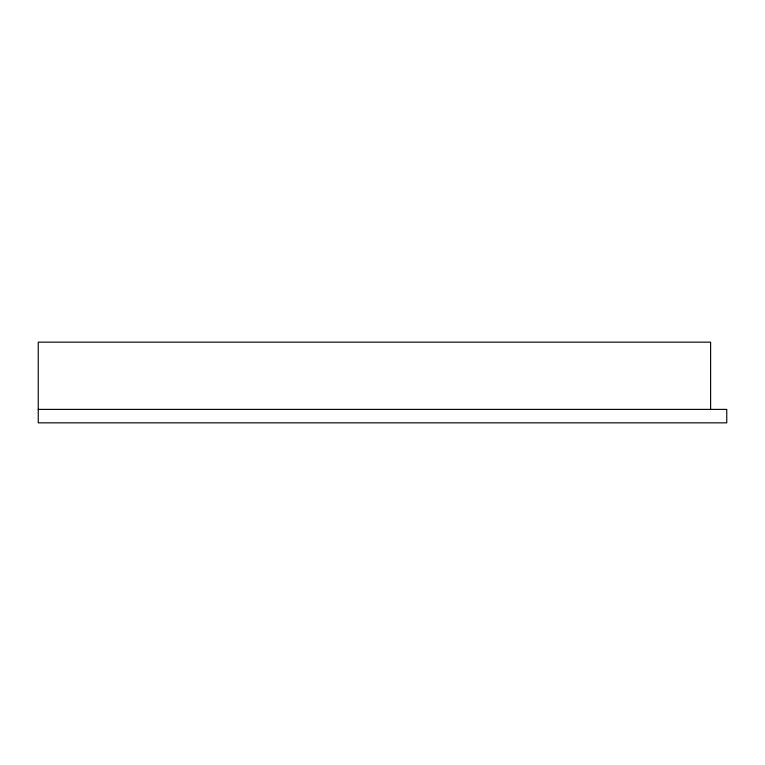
<?xml version="1.0" encoding="UTF-8"?>
<svg xmlns="http://www.w3.org/2000/svg" width="765" height="765" viewBox="0 0 765 765"><rect width="100%" height="100%" fill="white"/><g stroke="black" fill="none" stroke-linecap="round" stroke-linejoin="round"><path stroke-width="1.15" d="M38.25 409.39L726.75 409.39L726.75 422.844L38.25 422.844L38.25 342.156L710.609 342.156L710.609 409.39"/></g></svg>
